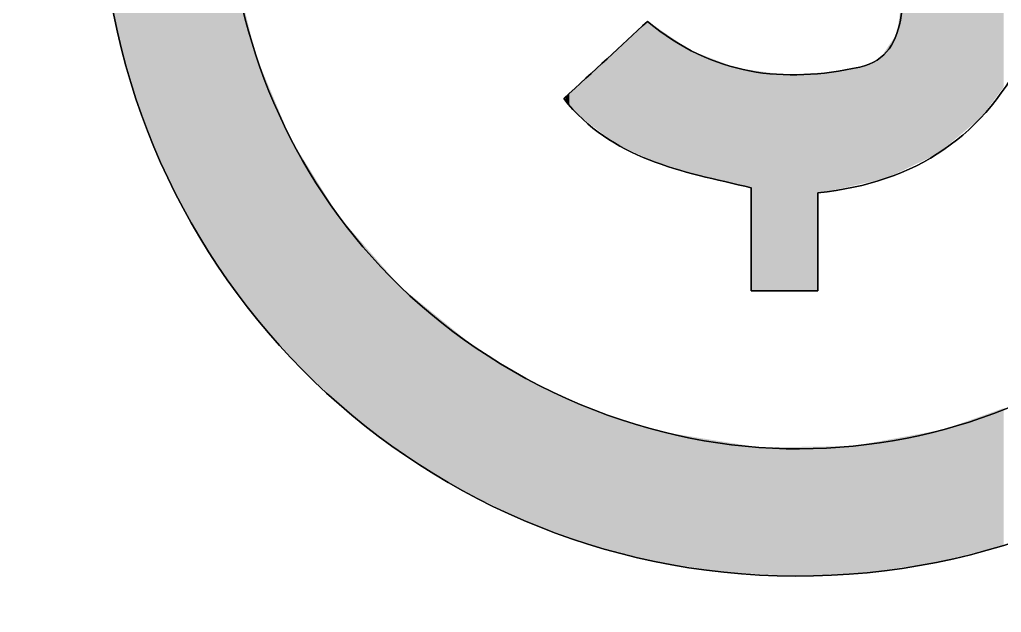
# Model space of a CAD drawing. Extents: x -255 to 680, y -360 to 140.
# Drawn here: x 93.26 to 103.95, y -327.15 to -320.7 of the extents above; entities that cross this region are included whole.
import ezdxf

# ---------------------------------------------------------------- set-up
doc = ezdxf.new("R2010")
doc.units = 0
doc.layers.add('CALQUE_1', color=7, linetype='CONTINUOUS')

# ---------------------------------------------------------------- blocks, each defined once
blk = doc.blocks.new('*U26')
at = {"layer": 'CALQUE_1', "color": 7}
for points in [[(95.519, -323.519), (95.441, -314.856), (95.519, -314.751)], [(95.418, -323.382), (95.059, -315.483), (95.418, -314.894)], [(95.441, -323.413), (95.418, -314.894), (95.441, -314.856)], [(95.418, -323.382), (95.418, -314.894), (95.441, -323.413)], [(95.441, -323.413), (95.441, -314.856), (95.519, -323.519)], [(95.04, -322.752), (94.738, -316.147), (95.04, -315.523)], [(95.059, -322.784), (95.04, -315.523), (95.059, -315.483)], [(95.04, -322.752), (95.04, -315.523), (95.059, -322.784)], [(95.059, -322.784), (95.059, -315.483), (95.418, -323.382)], [(94.722, -322.085), (94.481, -316.847), (94.722, -316.19)], [(94.738, -322.118), (94.722, -316.19), (94.738, -316.147)], [(94.722, -322.085), (94.722, -316.19), (94.738, -322.118)], [(94.738, -322.118), (94.738, -316.147), (95.04, -322.752)], [(94.481, -321.416), (94.469, -316.892), (94.481, -316.847)], [(94.481, -321.416), (94.481, -316.847), (94.722, -322.085)], [(94.469, -321.384), (94.292, -317.577), (94.469, -316.892)], [(94.469, -321.384), (94.469, -316.892), (94.481, -321.416)], [(94.292, -320.683), (94.292, -317.577), (94.469, -321.384)], [(102.86, -322.348), (102.86, -318.438), (102.912, -322.323)], [(102.912, -322.323), (102.86, -318.438), (102.912, -318.458)], [(102.912, -322.323), (102.912, -318.458), (103.021, -322.271)], [(103.021, -322.271), (102.912, -318.458), (103.021, -318.501)], [(103.021, -322.271), (103.021, -318.501), (103.124, -322.222)], [(103.124, -322.222), (103.021, -318.501), (103.124, -318.542)], [(103.124, -322.222), (103.124, -318.542), (103.139, -322.215)], [(103.139, -322.215), (103.124, -318.542), (103.139, -318.547)], [(103.139, -322.215), (103.139, -318.547), (103.243, -322.165)], [(103.243, -322.165), (103.139, -318.547), (103.243, -318.599)], [(103.243, -322.165), (103.243, -318.599), (103.249, -322.162)], [(103.249, -322.162), (103.243, -318.599), (103.249, -318.602)], [(103.249, -322.162), (103.249, -318.602), (103.291, -322.127)], [(103.291, -322.127), (103.249, -318.602), (103.291, -318.623)], [(103.291, -322.127), (103.291, -318.623), (103.323, -322.101)], [(103.323, -322.101), (103.291, -318.623), (103.323, -318.64)], [(103.323, -322.101), (103.323, -318.64), (103.476, -321.975)], [(103.476, -321.975), (103.323, -318.64), (103.476, -318.716)], [(103.476, -321.975), (103.476, -318.716), (103.497, -321.957)], [(103.497, -321.957), (103.476, -318.716), (103.497, -318.731)], [(103.497, -321.957), (103.497, -318.731), (103.517, -321.94)], [(103.517, -321.94), (103.497, -318.731), (103.517, -318.747)], [(103.517, -321.94), (103.517, -318.747), (103.717, -321.775)], [(103.717, -321.775), (103.517, -318.747), (103.717, -318.894)], [(103.717, -321.775), (103.717, -318.894), (103.768, -321.708)], [(103.768, -321.708), (103.717, -318.894), (103.768, -318.931)], [(103.768, -321.708), (103.768, -318.931), (103.921, -321.504)], [(103.921, -321.504), (103.768, -318.931), (103.921, -319.047)], [(103.921, -321.504), (103.921, -319.047), (103.974, -321.433)], [(103.974, -321.433), (103.921, -319.047), (103.974, -319.087)], [(95.519, -323.519), (95.519, -319.241), (95.573, -323.591)], [(95.573, -323.591), (95.519, -319.241), (95.573, -319.823)], [(95.573, -323.591), (95.573, -319.823), (95.604, -323.634)], [(95.604, -323.634), (95.573, -319.823), (95.604, -320.167)], [(95.604, -323.634), (95.604, -320.167), (95.763, -323.848)], [(95.763, -323.848), (95.604, -320.167), (95.763, -320.808)], [(102.86, -322.348), (102.81, -320.854), (102.86, -320.513)], [(95.763, -323.848), (95.763, -320.808), (95.831, -323.941)], [(95.831, -323.941), (95.763, -320.808), (95.831, -321.085)], [(100.044, -322.188), (99.877, -320.924), (100.044, -320.77)], [(100.092, -322.211), (100.044, -320.77), (100.092, -320.726)], [(100.044, -322.188), (100.044, -320.77), (100.092, -322.211)], [(100.097, -322.213), (100.092, -320.726), (100.097, -320.721)], [(100.092, -322.211), (100.092, -320.726), (100.097, -322.213)], [(100.097, -322.213), (100.097, -320.721), (100.173, -322.249)], [(100.173, -322.249), (100.097, -320.721), (100.173, -320.772)], [(100.173, -322.249), (100.173, -320.772), (100.179, -322.251)], [(100.179, -322.251), (100.173, -320.772), (100.179, -320.776)], [(100.179, -322.251), (100.179, -320.776), (100.219, -322.263)], [(100.219, -322.263), (100.179, -320.776), (100.219, -320.803)], [(100.219, -322.263), (100.219, -320.803), (100.262, -322.276)], [(100.262, -322.276), (100.219, -320.803), (100.262, -320.832)], [(100.262, -322.276), (100.262, -320.832), (100.572, -322.37)], [(100.572, -322.37), (100.262, -320.832), (100.572, -321.039)], [(102.808, -322.373), (102.714, -320.995), (102.808, -320.856)], [(102.81, -322.372), (102.808, -320.856), (102.81, -320.854)], [(102.808, -322.373), (102.808, -320.856), (102.81, -322.372)], [(102.81, -322.372), (102.81, -320.854), (102.86, -322.348)], [(99.877, -322.11), (99.737, -321.053), (99.877, -320.924)], [(99.877, -322.11), (99.877, -320.924), (100.044, -322.188)], [(102.694, -322.427), (102.633, -321.115), (102.694, -321.025)], [(102.713, -322.418), (102.694, -321.025), (102.713, -320.997)], [(102.694, -322.427), (102.694, -321.025), (102.713, -322.418)], [(102.714, -322.417), (102.713, -320.997), (102.714, -320.995)], [(102.713, -322.418), (102.713, -320.997), (102.714, -322.417)], [(102.714, -322.417), (102.714, -320.995), (102.808, -322.373)], [(95.831, -323.941), (95.831, -321.085), (95.832, -323.942)], [(95.832, -323.942), (95.831, -321.085), (95.832, -321.09)], [(95.832, -323.942), (95.832, -321.09), (95.848, -323.963)], [(95.848, -323.963), (95.832, -321.09), (95.848, -321.127)], [(95.848, -323.963), (95.848, -321.127), (95.852, -323.969)], [(95.852, -323.969), (95.848, -321.127), (95.852, -321.138)], [(99.699, -322.015), (99.563, -321.213), (99.699, -321.087)], [(99.735, -322.043), (99.699, -321.087), (99.735, -321.054)], [(99.699, -322.015), (99.699, -321.087), (99.735, -322.043)], [(99.737, -322.044), (99.735, -321.054), (99.737, -321.053)], [(99.735, -322.043), (99.735, -321.054), (99.737, -322.044)], [(99.737, -322.044), (99.737, -321.053), (99.877, -322.11)], [(100.572, -322.37), (100.572, -321.039), (100.587, -322.375)], [(100.587, -322.375), (100.572, -321.039), (100.587, -321.045)], [(100.587, -322.375), (100.587, -321.045), (100.621, -322.385)], [(100.621, -322.385), (100.587, -321.045), (100.621, -321.058)], [(100.621, -322.385), (100.621, -321.058), (100.656, -322.396)], [(100.656, -322.396), (100.621, -321.058), (100.656, -321.072)], [(100.656, -322.396), (100.656, -321.072), (100.85, -322.442)], [(100.85, -322.442), (100.656, -321.072), (100.85, -321.146)], [(102.633, -322.441), (102.596, -321.136), (102.633, -321.115)], [(102.633, -322.441), (102.633, -321.115), (102.694, -322.427)], [(95.852, -323.969), (95.852, -321.138), (95.862, -323.98)], [(95.862, -323.98), (95.852, -321.138), (95.862, -321.162)], [(95.862, -323.98), (95.862, -321.162), (95.879, -323.999)], [(95.879, -323.999), (95.862, -321.162), (95.879, -321.201)], [(95.879, -323.999), (95.879, -321.201), (95.891, -324.013)], [(95.891, -324.013), (95.879, -321.201), (95.891, -321.232)], [(95.891, -324.013), (95.891, -321.232), (96.008, -324.142)], [(96.008, -324.142), (95.891, -321.232), (96.008, -321.511)], [(99.563, -321.909), (99.524, -321.249), (99.563, -321.213)], [(99.563, -321.909), (99.563, -321.213), (99.699, -322.015)], [(100.85, -322.442), (100.85, -321.146), (100.862, -322.445)], [(100.862, -322.445), (100.85, -321.146), (100.862, -321.15)], [(100.862, -322.445), (100.862, -321.15), (100.914, -322.457)], [(100.914, -322.457), (100.862, -321.15), (100.914, -321.17)], [(100.914, -322.457), (100.914, -321.17), (100.928, -322.46)], [(100.928, -322.46), (100.914, -321.17), (100.928, -321.175)], [(100.928, -322.46), (100.928, -321.175), (100.949, -322.465)], [(100.949, -322.465), (100.928, -321.175), (100.949, -321.184)], [(100.949, -322.465), (100.949, -321.184), (100.975, -322.471)], [(100.975, -322.471), (100.949, -321.184), (100.975, -321.194)], [(100.975, -322.471), (100.975, -321.194), (101.035, -322.485)], [(101.035, -322.485), (100.975, -321.194), (101.035, -321.216)], [(101.035, -322.485), (101.035, -321.216), (101.064, -322.492)], [(101.064, -322.492), (101.035, -321.216), (101.064, -321.227)], [(101.064, -322.492), (101.064, -321.227), (101.148, -322.512)], [(101.148, -322.512), (101.064, -321.227), (101.148, -321.239)], [(101.148, -322.512), (101.148, -321.239), (101.153, -322.514)], [(101.153, -322.514), (101.148, -321.239), (101.153, -321.24)], [(101.153, -322.514), (101.153, -321.24), (101.216, -322.528)], [(101.216, -322.528), (101.153, -321.24), (101.216, -321.249)], [(102.284, -322.52), (102.106, -321.271), (102.284, -321.24)], [(102.314, -322.513), (102.284, -321.24), (102.314, -321.235)], [(102.284, -322.52), (102.284, -321.24), (102.314, -322.513)], [(102.335, -322.508), (102.314, -321.235), (102.335, -321.232)], [(102.314, -322.513), (102.314, -321.235), (102.335, -322.508)], [(102.366, -322.501), (102.335, -321.232), (102.366, -321.226)], [(102.335, -322.508), (102.335, -321.232), (102.366, -322.501)], [(102.423, -322.488), (102.366, -321.226), (102.423, -321.211)], [(102.366, -322.501), (102.366, -321.226), (102.423, -322.488)], [(102.456, -322.481), (102.423, -321.211), (102.456, -321.203)], [(102.423, -322.488), (102.423, -321.211), (102.456, -322.481)], [(102.484, -322.474), (102.456, -321.203), (102.484, -321.196)], [(102.456, -322.481), (102.456, -321.203), (102.484, -322.474)], [(102.486, -322.474), (102.484, -321.196), (102.486, -321.195)], [(102.484, -322.474), (102.484, -321.196), (102.486, -322.474)], [(102.505, -322.47), (102.486, -321.195), (102.505, -321.184)], [(102.486, -322.474), (102.486, -321.195), (102.505, -322.47)], [(102.509, -322.469), (102.505, -321.184), (102.509, -321.182)], [(102.505, -322.47), (102.505, -321.184), (102.509, -322.469)], [(102.517, -322.467), (102.509, -321.182), (102.517, -321.178)], [(102.509, -322.469), (102.509, -321.182), (102.517, -322.467)], [(102.533, -322.463), (102.517, -321.178), (102.533, -321.169)], [(102.517, -322.467), (102.517, -321.178), (102.533, -322.463)], [(102.533, -322.463), (102.533, -321.169), (102.534, -322.463)], [(102.534, -322.463), (102.533, -321.169), (102.534, -321.169)], [(102.596, -322.449), (102.534, -321.169), (102.596, -321.136)], [(102.534, -322.463), (102.534, -321.169), (102.596, -322.449)], [(102.596, -322.449), (102.596, -321.136), (102.633, -322.441)], [(99.445, -321.818), (99.337, -321.42), (99.445, -321.32)], [(99.471, -321.838), (99.445, -321.32), (99.471, -321.297)], [(99.445, -321.818), (99.445, -321.32), (99.471, -321.838)], [(99.489, -321.852), (99.471, -321.297), (99.489, -321.28)], [(99.471, -321.838), (99.471, -321.297), (99.489, -321.852)], [(99.524, -321.879), (99.489, -321.28), (99.524, -321.249)], [(99.489, -321.852), (99.489, -321.28), (99.524, -321.879)], [(99.524, -321.879), (99.524, -321.249), (99.563, -321.909)], [(101.216, -322.528), (101.216, -321.249), (101.225, -322.555)], [(101.225, -322.555), (101.216, -321.249), (101.225, -321.25)], [(101.225, -323.594), (101.225, -321.25), (101.231, -323.65)], [(101.231, -323.65), (101.225, -321.25), (101.231, -321.251)], [(101.231, -323.65), (101.231, -321.251), (101.256, -323.65)], [(101.256, -323.65), (101.231, -321.251), (101.256, -321.255)], [(101.256, -323.65), (101.256, -321.255), (101.263, -323.65)], [(101.263, -323.65), (101.256, -321.255), (101.263, -321.256)], [(101.263, -323.65), (101.263, -321.256), (101.272, -323.65)], [(101.272, -323.65), (101.263, -321.256), (101.272, -321.257)], [(101.272, -323.65), (101.272, -321.257), (101.308, -323.65)], [(101.308, -323.65), (101.272, -321.257), (101.308, -321.262)], [(101.308, -323.65), (101.308, -321.262), (101.379, -323.65)], [(101.379, -323.65), (101.308, -321.262), (101.379, -321.272)], [(101.379, -323.65), (101.379, -321.272), (101.573, -323.65)], [(101.573, -323.65), (101.379, -321.272), (101.573, -321.3)], [(101.586, -323.65), (101.573, -321.3), (101.586, -321.299)], [(101.573, -323.65), (101.573, -321.3), (101.586, -323.65)], [(101.705, -323.65), (101.586, -321.299), (101.705, -321.293)], [(101.586, -323.65), (101.586, -321.299), (101.705, -323.65)], [(101.725, -323.65), (101.705, -321.293), (101.725, -321.292)], [(101.705, -323.65), (101.705, -321.293), (101.725, -323.65)], [(101.754, -323.65), (101.725, -321.292), (101.754, -321.291)], [(101.725, -323.65), (101.725, -321.292), (101.754, -323.65)], [(101.838, -323.65), (101.754, -321.291), (101.838, -321.286)], [(101.754, -323.65), (101.754, -321.291), (101.838, -323.65)], [(101.903, -323.65), (101.838, -321.286), (101.903, -321.283)], [(101.838, -323.65), (101.838, -321.286), (101.903, -323.65)], [(101.945, -323.65), (101.903, -321.283), (101.945, -321.281)], [(101.903, -323.65), (101.903, -321.283), (101.945, -323.65)], [(101.951, -323.601), (101.945, -321.281), (101.951, -321.28)], [(101.945, -323.65), (101.945, -321.281), (101.951, -323.601)], [(101.951, -322.609), (101.951, -321.28), (101.96, -322.589)], [(101.96, -322.589), (101.951, -321.28), (101.96, -321.28)], [(101.96, -322.589), (101.96, -321.28), (101.964, -322.582)], [(101.964, -322.582), (101.96, -321.28), (101.964, -321.28)], [(102.05, -322.572), (101.964, -321.28), (102.05, -321.275)], [(101.964, -322.582), (101.964, -321.28), (102.05, -322.572)], [(102.098, -322.562), (102.05, -321.275), (102.098, -321.273)], [(102.05, -322.572), (102.05, -321.275), (102.098, -322.562)], [(102.106, -322.56), (102.098, -321.273), (102.106, -321.271)], [(102.098, -322.562), (102.098, -321.273), (102.106, -322.56)], [(102.106, -322.56), (102.106, -321.271), (102.284, -322.52)], [(99.305, -321.7), (99.246, -321.504), (99.305, -321.45)], [(99.306, -321.701), (99.305, -321.45), (99.306, -321.449)], [(99.305, -321.7), (99.305, -321.45), (99.306, -321.701)], [(99.337, -321.734), (99.306, -321.449), (99.337, -321.42)], [(99.306, -321.701), (99.306, -321.449), (99.337, -321.734)], [(99.337, -321.734), (99.337, -321.42), (99.445, -321.818)], [(96.008, -324.142), (96.008, -321.511), (96.066, -324.206)], [(96.066, -324.206), (96.008, -321.511), (96.066, -321.65)], [(99.202, -321.585), (99.199, -321.547), (99.202, -321.544)], [(99.213, -321.598), (99.202, -321.544), (99.213, -321.534)], [(99.202, -321.585), (99.202, -321.544), (99.213, -321.598)], [(99.246, -321.637), (99.213, -321.534), (99.246, -321.504)], [(99.213, -321.598), (99.213, -321.534), (99.246, -321.637)], [(99.246, -321.637), (99.246, -321.504), (99.305, -321.7)], [(96.066, -324.206), (96.066, -321.65), (96.094, -324.238)], [(96.094, -324.238), (96.066, -321.65), (96.094, -321.718)], [(96.094, -324.238), (96.094, -321.718), (96.101, -324.245)], [(96.101, -324.245), (96.094, -321.718), (96.101, -321.735)], [(96.101, -324.245), (96.101, -321.735), (96.105, -324.249)], [(96.105, -324.249), (96.101, -321.735), (96.105, -321.743)], [(96.105, -324.249), (96.105, -321.743), (96.156, -324.307)], [(96.156, -324.307), (96.105, -321.743), (96.156, -321.867)], [(96.156, -324.307), (96.156, -321.867), (96.206, -324.362)], [(96.206, -324.362), (96.156, -321.867), (96.206, -321.986)], [(96.206, -324.362), (96.206, -321.986), (96.34, -324.511)], [(96.34, -324.511), (96.206, -321.986), (96.34, -322.204)], [(96.34, -324.511), (96.34, -322.204), (96.37, -324.539)], [(96.37, -324.539), (96.34, -322.204), (96.37, -322.252)], [(96.37, -324.539), (96.37, -322.252), (96.494, -324.652)], [(96.494, -324.652), (96.37, -322.252), (96.494, -322.453)], [(96.494, -324.652), (96.494, -322.453), (96.506, -324.663)], [(96.506, -324.663), (96.494, -322.453), (96.506, -322.472)], [(96.506, -324.663), (96.506, -322.472), (96.728, -324.866)], [(96.728, -324.866), (96.506, -322.472), (96.728, -322.831)], [(96.728, -324.866), (96.728, -322.831), (96.878, -325.004)], [(96.878, -325.004), (96.728, -322.831), (96.878, -323.003)], [(96.878, -325.004), (96.878, -323.003), (96.911, -325.029)], [(96.911, -325.029), (96.878, -323.003), (96.911, -323.041)], [(96.911, -325.029), (96.911, -323.041), (97.02, -325.111)], [(97.02, -325.111), (96.911, -323.041), (97.02, -323.165)], [(97.02, -325.111), (97.02, -323.165), (97.401, -325.399)], [(97.401, -325.399), (97.02, -323.165), (97.401, -323.602)], [(97.401, -325.399), (97.401, -323.602), (97.461, -325.444)], [(97.461, -325.444), (97.401, -323.602), (97.461, -323.65)], [(97.461, -325.444), (97.461, -323.65), (97.497, -325.466)], [(97.497, -325.466), (97.461, -323.65), (97.497, -323.679)], [(97.497, -325.466), (97.497, -323.679), (97.716, -325.6)], [(97.716, -325.6), (97.497, -323.679), (97.716, -323.857)], [(97.716, -325.6), (97.716, -323.857), (98.085, -325.826)], [(98.085, -325.826), (97.716, -323.857), (98.085, -324.157)], [(98.085, -325.826), (98.085, -324.157), (98.124, -325.845)], [(98.124, -325.845), (98.085, -324.157), (98.124, -324.188)], [(98.124, -325.845), (98.124, -324.188), (98.229, -325.896)], [(98.229, -325.896), (98.124, -324.188), (98.229, -324.273)], [(98.229, -325.896), (98.229, -324.273), (98.558, -326.056)], [(98.558, -326.056), (98.229, -324.273), (98.558, -324.476)], [(98.558, -326.056), (98.558, -324.476), (98.702, -326.126)], [(98.702, -326.126), (98.558, -324.476), (98.702, -324.564)], [(98.702, -326.126), (98.702, -324.564), (98.748, -326.148)], [(98.748, -326.148), (98.702, -324.564), (98.748, -324.588)], [(98.748, -326.148), (98.748, -324.588), (98.79, -326.164)], [(98.79, -326.164), (98.748, -324.588), (98.79, -324.609)], [(98.79, -326.164), (98.79, -324.609), (99.199, -326.315)], [(99.199, -326.315), (98.79, -324.609), (99.199, -324.814)], [(99.199, -326.315), (99.199, -324.814), (99.202, -326.316)], [(99.202, -326.316), (99.199, -324.814), (99.202, -324.816)], [(99.202, -326.316), (99.202, -324.816), (99.213, -326.32)], [(99.213, -326.32), (99.202, -324.816), (99.213, -324.821)], [(99.213, -326.32), (99.213, -324.821), (99.246, -326.332)], [(99.246, -326.332), (99.213, -324.821), (99.246, -324.834)], [(99.246, -326.332), (99.246, -324.834), (99.305, -326.354)], [(99.305, -326.354), (99.246, -324.834), (99.305, -324.858)], [(99.305, -326.354), (99.305, -324.858), (99.306, -326.354)], [(99.306, -326.354), (99.305, -324.858), (99.306, -324.858)], [(99.306, -326.354), (99.306, -324.858), (99.337, -326.366)], [(99.337, -326.366), (99.306, -324.858), (99.337, -324.87)], [(99.337, -326.366), (99.337, -324.87), (99.445, -326.406)], [(99.445, -326.406), (99.337, -324.87), (99.445, -324.914)], [(99.445, -326.406), (99.445, -324.914), (99.471, -326.412)], [(99.471, -326.412), (99.445, -324.914), (99.471, -324.924)], [(99.471, -326.412), (99.471, -324.924), (99.489, -326.417)], [(99.489, -326.417), (99.471, -324.924), (99.489, -324.931)], [(99.489, -326.417), (99.489, -324.931), (99.524, -326.426)], [(99.524, -326.426), (99.489, -324.931), (99.524, -324.945)], [(99.524, -326.426), (99.524, -324.945), (99.563, -326.436)], [(99.563, -326.436), (99.524, -324.945), (99.563, -324.96)], [(99.563, -326.436), (99.563, -324.96), (99.699, -326.472)], [(99.699, -326.472), (99.563, -324.96), (99.699, -325.014)], [(103.921, -326.433), (103.768, -325), (103.921, -324.945)], [(103.974, -326.419), (103.921, -324.945), (103.974, -324.926)], [(103.921, -326.433), (103.921, -324.945), (103.974, -326.419)], [(99.699, -326.472), (99.699, -325.014), (99.735, -326.481)], [(99.735, -326.481), (99.699, -325.014), (99.735, -325.029)], [(99.735, -326.481), (99.735, -325.029), (99.737, -326.482)], [(99.737, -326.482), (99.735, -325.029), (99.737, -325.029)], [(99.737, -326.482), (99.737, -325.029), (99.877, -326.518)], [(99.877, -326.518), (99.737, -325.029), (99.877, -325.071)], [(99.877, -326.518), (99.877, -325.071), (100.044, -326.562)], [(100.044, -326.562), (99.877, -325.071), (100.044, -325.121)], [(103.717, -326.484), (103.517, -325.089), (103.717, -325.018)], [(103.768, -326.471), (103.717, -325.018), (103.768, -325)], [(103.717, -326.484), (103.717, -325.018), (103.768, -326.471)], [(103.768, -326.471), (103.768, -325), (103.921, -326.433)], [(100.044, -326.562), (100.044, -325.121), (100.092, -326.574)], [(100.092, -326.574), (100.044, -325.121), (100.092, -325.136)], [(100.092, -326.574), (100.092, -325.136), (100.097, -326.575)], [(100.097, -326.575), (100.092, -325.136), (100.097, -325.137)], [(100.097, -326.575), (100.097, -325.137), (100.173, -326.595)], [(100.173, -326.595), (100.097, -325.137), (100.173, -325.16)], [(100.173, -326.595), (100.173, -325.16), (100.179, -326.596)], [(100.179, -326.596), (100.173, -325.16), (100.179, -325.162)], [(100.179, -326.596), (100.179, -325.162), (100.219, -326.602)], [(100.219, -326.602), (100.179, -325.162), (100.219, -325.173)], [(100.219, -326.602), (100.219, -325.173), (100.262, -326.609)], [(100.262, -326.609), (100.219, -325.173), (100.262, -325.186)], [(100.262, -326.609), (100.262, -325.186), (100.572, -326.657)], [(100.572, -326.657), (100.262, -325.186), (100.572, -325.236)], [(103.139, -326.619), (103.124, -325.195), (103.139, -325.192)], [(103.243, -326.604), (103.139, -325.192), (103.243, -325.173)], [(103.139, -326.619), (103.139, -325.192), (103.243, -326.604)], [(103.249, -326.602), (103.243, -325.173), (103.249, -325.172)], [(103.243, -326.604), (103.243, -325.173), (103.249, -326.602)], [(103.291, -326.592), (103.249, -325.172), (103.291, -325.164)], [(103.249, -326.602), (103.249, -325.172), (103.291, -326.592)], [(103.323, -326.584), (103.291, -325.164), (103.323, -325.159)], [(103.291, -326.592), (103.291, -325.164), (103.323, -326.584)], [(103.476, -326.545), (103.323, -325.159), (103.476, -325.104)], [(103.323, -326.584), (103.323, -325.159), (103.476, -326.545)], [(103.497, -326.54), (103.476, -325.104), (103.497, -325.097)], [(103.476, -326.545), (103.476, -325.104), (103.497, -326.54)], [(103.517, -326.535), (103.497, -325.097), (103.517, -325.089)], [(103.497, -326.54), (103.497, -325.097), (103.517, -326.535)], [(103.517, -326.535), (103.517, -325.089), (103.717, -326.484)], [(100.572, -326.657), (100.572, -325.236), (100.587, -326.659)], [(100.587, -326.659), (100.572, -325.236), (100.587, -325.238)], [(100.587, -326.659), (100.587, -325.238), (100.621, -326.665)], [(100.621, -326.665), (100.587, -325.238), (100.621, -325.244)], [(100.621, -326.665), (100.621, -325.244), (100.656, -326.67)], [(100.656, -326.67), (100.621, -325.244), (100.656, -325.25)], [(100.656, -326.67), (100.656, -325.25), (100.85, -326.7)], [(100.85, -326.7), (100.656, -325.25), (100.85, -325.281)], [(100.85, -326.7), (100.85, -325.281), (100.862, -326.702)], [(100.862, -326.702), (100.85, -325.281), (100.862, -325.283)], [(100.862, -326.702), (100.862, -325.283), (100.914, -326.71)], [(100.914, -326.71), (100.862, -325.283), (100.914, -325.291)], [(100.914, -326.71), (100.914, -325.291), (100.928, -326.712)], [(100.928, -326.712), (100.914, -325.291), (100.928, -325.293)], [(100.928, -326.712), (100.928, -325.293), (100.949, -326.713)], [(100.949, -326.713), (100.928, -325.293), (100.949, -325.296)], [(100.949, -326.713), (100.949, -325.296), (100.975, -326.715)], [(100.975, -326.715), (100.949, -325.296), (100.975, -325.301)], [(100.975, -326.715), (100.975, -325.301), (101.035, -326.718)], [(101.035, -326.718), (100.975, -325.301), (101.035, -325.31)], [(102.596, -326.7), (102.534, -325.303), (102.596, -325.292)], [(102.633, -326.695), (102.596, -325.292), (102.633, -325.285)], [(102.596, -326.7), (102.596, -325.292), (102.633, -326.695)], [(102.694, -326.686), (102.633, -325.285), (102.694, -325.274)], [(102.633, -326.695), (102.633, -325.285), (102.694, -326.686)], [(102.713, -326.683), (102.694, -325.274), (102.713, -325.27)], [(102.694, -326.686), (102.694, -325.274), (102.713, -326.683)], [(102.713, -326.683), (102.713, -325.27), (102.714, -326.683)], [(102.714, -326.683), (102.713, -325.27), (102.714, -325.27)], [(102.808, -326.669), (102.714, -325.27), (102.808, -325.253)], [(102.714, -326.683), (102.714, -325.27), (102.808, -326.669)], [(102.808, -326.669), (102.808, -325.253), (102.81, -326.668)], [(102.81, -326.668), (102.808, -325.253), (102.81, -325.253)], [(102.86, -326.661), (102.81, -325.253), (102.86, -325.243)], [(102.81, -326.668), (102.81, -325.253), (102.86, -326.661)], [(102.912, -326.653), (102.86, -325.243), (102.912, -325.234)], [(102.86, -326.661), (102.86, -325.243), (102.912, -326.653)], [(103.021, -326.637), (102.912, -325.234), (103.021, -325.214)], [(102.912, -326.653), (102.912, -325.234), (103.021, -326.637)], [(103.124, -326.622), (103.021, -325.214), (103.124, -325.195)], [(103.021, -326.637), (103.021, -325.214), (103.124, -326.622)], [(103.124, -326.622), (103.124, -325.195), (103.139, -326.619)], [(101.035, -326.718), (101.035, -325.31), (101.064, -326.72)], [(101.064, -326.72), (101.035, -325.31), (101.064, -325.315)], [(101.064, -326.72), (101.064, -325.315), (101.148, -326.724)], [(101.148, -326.724), (101.064, -325.315), (101.148, -325.328)], [(101.148, -326.724), (101.148, -325.328), (101.153, -326.724)], [(101.153, -326.724), (101.148, -325.328), (101.153, -325.329)], [(101.153, -326.724), (101.153, -325.329), (101.216, -326.728)], [(101.216, -326.728), (101.153, -325.329), (101.216, -325.339)], [(101.216, -326.728), (101.216, -325.339), (101.225, -326.728)], [(101.225, -326.728), (101.216, -325.339), (101.225, -325.341)], [(101.225, -326.728), (101.225, -325.341), (101.231, -326.728)], [(101.231, -326.728), (101.225, -325.341), (101.231, -325.342)], [(101.231, -326.728), (101.231, -325.342), (101.256, -326.73)], [(101.256, -326.73), (101.231, -325.342), (101.256, -325.346)], [(101.256, -326.73), (101.256, -325.346), (101.263, -326.73)], [(101.263, -326.73), (101.256, -325.346), (101.263, -325.347)], [(101.263, -326.73), (101.263, -325.347), (101.272, -326.731)], [(101.272, -326.731), (101.263, -325.347), (101.272, -325.348)], [(101.272, -326.731), (101.272, -325.348), (101.308, -326.733)], [(101.308, -326.733), (101.272, -325.348), (101.308, -325.354)], [(101.379, -326.736), (101.308, -325.354), (101.379, -325.353)], [(101.308, -326.733), (101.308, -325.354), (101.379, -326.736)], [(101.573, -326.747), (101.379, -325.353), (101.573, -325.35)], [(101.379, -326.736), (101.379, -325.353), (101.573, -326.747)], [(101.573, -326.747), (101.573, -325.35), (101.586, -326.747)], [(101.586, -326.747), (101.573, -325.35), (101.586, -325.35)], [(101.705, -326.754), (101.586, -325.35), (101.705, -325.349)], [(101.586, -326.747), (101.586, -325.35), (101.705, -326.754)], [(101.725, -326.753), (101.705, -325.349), (101.725, -325.348)], [(101.705, -326.754), (101.705, -325.349), (101.725, -326.753)], [(101.725, -326.753), (101.725, -325.348), (101.754, -326.751)], [(101.754, -326.751), (101.725, -325.348), (101.754, -325.348)], [(101.838, -326.747), (101.754, -325.348), (101.838, -325.347)], [(101.754, -326.751), (101.754, -325.348), (101.838, -326.747)], [(101.903, -326.744), (101.838, -325.347), (101.903, -325.346)], [(101.838, -326.747), (101.838, -325.347), (101.903, -326.744)], [(101.945, -326.742), (101.903, -325.346), (101.945, -325.345)], [(101.903, -326.744), (101.903, -325.346), (101.945, -326.742)], [(101.945, -326.742), (101.945, -325.345), (101.951, -326.742)], [(101.951, -326.742), (101.945, -325.345), (101.951, -325.345)], [(101.951, -326.742), (101.951, -325.345), (101.96, -326.742)], [(101.96, -326.742), (101.951, -325.345), (101.96, -325.345)], [(101.96, -326.742), (101.96, -325.345), (101.964, -326.741)], [(101.964, -326.741), (101.96, -325.345), (101.964, -325.345)], [(102.05, -326.737), (101.964, -325.345), (102.05, -325.344)], [(101.964, -326.741), (101.964, -325.345), (102.05, -326.737)], [(102.098, -326.735), (102.05, -325.344), (102.098, -325.343)], [(102.05, -326.737), (102.05, -325.344), (102.098, -326.735)], [(102.098, -326.735), (102.098, -325.343), (102.106, -326.735)], [(102.106, -326.735), (102.098, -325.343), (102.106, -325.343)], [(102.284, -326.726), (102.106, -325.343), (102.284, -325.34)], [(102.106, -326.735), (102.106, -325.343), (102.284, -326.726)], [(102.284, -326.726), (102.284, -325.34), (102.314, -326.725)], [(102.314, -326.725), (102.284, -325.34), (102.314, -325.34)], [(102.314, -326.725), (102.314, -325.34), (102.335, -326.724)], [(102.335, -326.724), (102.314, -325.34), (102.335, -325.34)], [(102.366, -326.722), (102.335, -325.34), (102.366, -325.334)], [(102.335, -326.724), (102.335, -325.34), (102.366, -326.722)], [(102.423, -326.72), (102.366, -325.334), (102.423, -325.324)], [(102.366, -326.722), (102.366, -325.334), (102.423, -326.72)], [(102.456, -326.718), (102.423, -325.324), (102.456, -325.317)], [(102.423, -326.72), (102.423, -325.324), (102.456, -326.718)], [(102.484, -326.717), (102.456, -325.317), (102.484, -325.312)], [(102.456, -326.718), (102.456, -325.317), (102.484, -326.717)], [(102.484, -326.717), (102.484, -325.312), (102.486, -326.717)], [(102.486, -326.717), (102.484, -325.312), (102.486, -325.312)], [(102.505, -326.714), (102.486, -325.312), (102.505, -325.308)], [(102.486, -326.717), (102.486, -325.312), (102.505, -326.714)], [(102.505, -326.714), (102.505, -325.308), (102.509, -326.713)], [(102.509, -326.713), (102.505, -325.308), (102.509, -325.308)], [(102.517, -326.712), (102.509, -325.308), (102.517, -325.306)], [(102.509, -326.713), (102.509, -325.308), (102.517, -326.712)], [(102.533, -326.71), (102.517, -325.306), (102.533, -325.303)], [(102.517, -326.712), (102.517, -325.306), (102.533, -326.71)], [(102.533, -326.71), (102.533, -325.303), (102.534, -326.709)], [(102.534, -326.709), (102.533, -325.303), (102.534, -325.303)], [(102.534, -326.709), (102.534, -325.303), (102.596, -326.7)]]:
    blk.add_solid(points, dxfattribs=at)
blk = doc.blocks.new('BLOCK_9')
at = {"layer": 'CALQUE_1'}
for points, knots in [([(128.063, -328.741), (127.915, -328.735), (127.767, -328.723), (127.619, -328.723), (109.955, -328.722), (92.291, -328.723), (74.627, -328.715), (74.323, -328.715), (74.142, -328.8), (73.959, -329.051), (71.296, -332.703), (67.689, -334.455), (63.189, -334.126), (59.482, -333.854), (56.545, -332.082), (54.382, -329.054), (54.213, -328.818), (54.051, -328.701), (53.753, -328.715), (53.147, -328.744), (52.54, -328.735), (51.933, -328.741), (51.933, -320.986), (51.933, -313.232), (51.933, -305.474), (77.31, -305.474), (102.687, -305.474), (128.063, -305.474), (128.063, -313.232), (128.063, -320.986), (128.063, -328.741)], [0, 0, 0, 0, 1, 1, 1, 2, 2, 2, 3, 3, 3, 4, 4, 4, 5, 5, 5, 6, 6, 6, 7, 7, 7, 8, 8, 8, 9, 9, 9, 10, 10, 10, 10]), ([(101.754, -311.515), (97.546, -311.509), (94.145, -314.9), (94.135, -319.113), (94.124, -323.332), (97.503, -326.742), (101.705, -326.754), (105.92, -326.765), (109.329, -323.385), (109.346, -319.179), (109.363, -314.947), (105.969, -311.521), (101.754, -311.515)], [0, 0, 0, 0, 1, 1, 1, 2, 2, 2, 3, 3, 3, 4, 4, 4, 4]), ([(101.754, -311.515), (105.969, -311.521), (109.363, -314.947), (109.346, -319.179), (109.329, -323.385), (105.92, -326.765), (101.705, -326.754), (97.503, -326.742), (94.124, -323.332), (94.135, -319.113), (94.145, -314.9), (97.546, -311.509), (101.754, -311.515)], [0, 0, 0, 0, 1, 1, 1, 2, 2, 2, 3, 3, 3, 4, 4, 4, 4]), ([(101.96, -315.622), (102.701, -315.724), (103.394, -315.832), (103.921, -316.403), (103.643, -316.71), (103.388, -316.992), (103.124, -317.284), (102.589, -316.859), (101.999, -316.796), (101.379, -316.901), (101.125, -316.945), (100.891, -317.043), (100.85, -317.341), (100.808, -317.648), (101.018, -317.791), (101.263, -317.879), (101.647, -318.016), (102.047, -318.111), (102.423, -318.266), (102.888, -318.457), (103.419, -318.603), (103.768, -318.931), (104.153, -319.294), (104.577, -319.52), (105.034, -319.727), (105.908, -320.123), (106.785, -320.513), (107.663, -320.907), (108.515, -318.498), (107.555, -314.838), (104.126, -313.391), (100.876, -312.019), (97.647, -313.73), (96.494, -315.874), (97.473, -316.315), (98.45, -316.756), (99.471, -317.215), (99.653, -316.209), (100.351, -315.807), (101.256, -315.631), (101.256, -315.221), (101.256, -314.842), (101.256, -314.451), (101.508, -314.451), (101.722, -314.451), (101.96, -314.451), (101.96, -314.848), (101.96, -315.217), (101.96, -315.622)], [0, 0, 0, 0, 1, 1, 1, 2, 2, 2, 3, 3, 3, 4, 4, 4, 5, 5, 5, 6, 6, 6, 7, 7, 7, 8, 8, 8, 9, 9, 9, 10, 10, 10, 11, 11, 11, 12, 12, 12, 13, 13, 13, 14, 14, 14, 15, 15, 15, 16, 16, 16, 16]), ([(101.96, -315.622), (101.96, -315.217), (101.96, -314.848), (101.96, -314.451), (101.722, -314.451), (101.508, -314.451), (101.256, -314.451), (101.256, -314.842), (101.256, -315.221), (101.256, -315.631), (100.351, -315.807), (99.653, -316.209), (99.471, -317.215), (98.45, -316.756), (97.473, -316.315), (96.494, -315.874), (97.647, -313.73), (100.876, -312.019), (104.126, -313.391), (107.555, -314.838), (108.515, -318.498), (107.663, -320.907), (106.785, -320.513), (105.908, -320.123), (105.034, -319.727), (104.577, -319.52), (104.153, -319.294), (103.768, -318.931), (103.419, -318.603), (102.888, -318.457), (102.423, -318.266), (102.047, -318.111), (101.647, -318.016), (101.263, -317.879), (101.018, -317.791), (100.808, -317.648), (100.85, -317.341), (100.891, -317.043), (101.125, -316.945), (101.379, -316.901), (101.999, -316.796), (102.589, -316.859), (103.124, -317.284), (103.388, -316.992), (103.643, -316.71), (103.921, -316.403), (103.394, -315.832), (102.701, -315.724), (101.96, -315.622)], [0, 0, 0, 0, 1, 1, 1, 2, 2, 2, 3, 3, 3, 4, 4, 4, 5, 5, 5, 6, 6, 6, 7, 7, 7, 8, 8, 8, 9, 9, 9, 10, 10, 10, 11, 11, 11, 12, 12, 12, 13, 13, 13, 14, 14, 14, 15, 15, 15, 16, 16, 16, 16]), ([(107.075, -322.285), (106.119, -321.855), (105.186, -321.434), (104.239, -321.008), (103.772, -321.964), (103.021, -322.478), (101.951, -322.584), (101.951, -322.949), (101.951, -323.301), (101.951, -323.65), (101.691, -323.65), (101.478, -323.65), (101.225, -323.65), (101.225, -323.251), (101.225, -322.885), (101.225, -322.53), (100.458, -322.35), (99.708, -322.224), (99.183, -321.561), (99.511, -321.26), (99.808, -320.987), (100.097, -320.721), (100.807, -321.313), (101.579, -321.399), (102.405, -321.218), (102.704, -321.152), (102.811, -320.939), (102.858, -320.656), (102.907, -320.359), (102.697, -320.311), (102.506, -320.225), (100.372, -319.265), (98.24, -318.303), (96.106, -317.343), (96.02, -317.304), (95.93, -317.277), (95.842, -317.244), (94.942, -319.705), (95.887, -323.228), (99.064, -324.752), (102.238, -326.274), (105.664, -324.803), (107.075, -322.285)], [0, 0, 0, 0, 1, 1, 1, 2, 2, 2, 3, 3, 3, 4, 4, 4, 5, 5, 5, 6, 6, 6, 7, 7, 7, 8, 8, 8, 9, 9, 9, 10, 10, 10, 11, 11, 11, 12, 12, 12, 13, 13, 13, 14, 14, 14, 14]), ([(107.075, -322.285), (105.664, -324.803), (102.238, -326.274), (99.064, -324.752), (95.887, -323.228), (94.942, -319.705), (95.842, -317.244), (95.93, -317.277), (96.02, -317.304), (96.106, -317.343), (98.24, -318.303), (100.372, -319.265), (102.506, -320.225), (102.697, -320.311), (102.907, -320.359), (102.858, -320.656), (102.811, -320.939), (102.704, -321.152), (102.405, -321.218), (101.579, -321.399), (100.807, -321.313), (100.097, -320.721), (99.808, -320.987), (99.511, -321.26), (99.183, -321.561), (99.708, -322.224), (100.458, -322.35), (101.225, -322.53), (101.225, -322.885), (101.225, -323.251), (101.225, -323.65), (101.478, -323.65), (101.691, -323.65), (101.951, -323.65), (101.951, -323.301), (101.951, -322.949), (101.951, -322.584), (103.021, -322.478), (103.772, -321.964), (104.239, -321.008), (105.186, -321.434), (106.119, -321.855), (107.075, -322.285)], [0, 0, 0, 0, 1, 1, 1, 2, 2, 2, 3, 3, 3, 4, 4, 4, 5, 5, 5, 6, 6, 6, 7, 7, 7, 8, 8, 8, 9, 9, 9, 10, 10, 10, 11, 11, 11, 12, 12, 12, 13, 13, 13, 14, 14, 14, 14])]:
    blk.add_open_spline(points, degree=3, knots=knots, dxfattribs=at)
at = {"layer": 'CALQUE_1', "color": 7}
blk.add_blockref('*U26', (0, 0), dxfattribs=at)
blk = doc.blocks.new('BLOCK_8')
at = {"layer": 'CALQUE_1'}
blk.add_blockref('BLOCK_9', (0, 0), dxfattribs=at)
blk = doc.blocks.new('BLOCK_7')
at = {"layer": 'CALQUE_1'}
blk.add_blockref('BLOCK_8', (0, 0), dxfattribs=at)

msp = doc.modelspace()

# ---------------------------------------------------------------- block references
at = {"layer": 'CALQUE_1'}
msp.add_blockref('BLOCK_7', (0, 0), dxfattribs=at)

doc.saveas('drawing.dxf')
